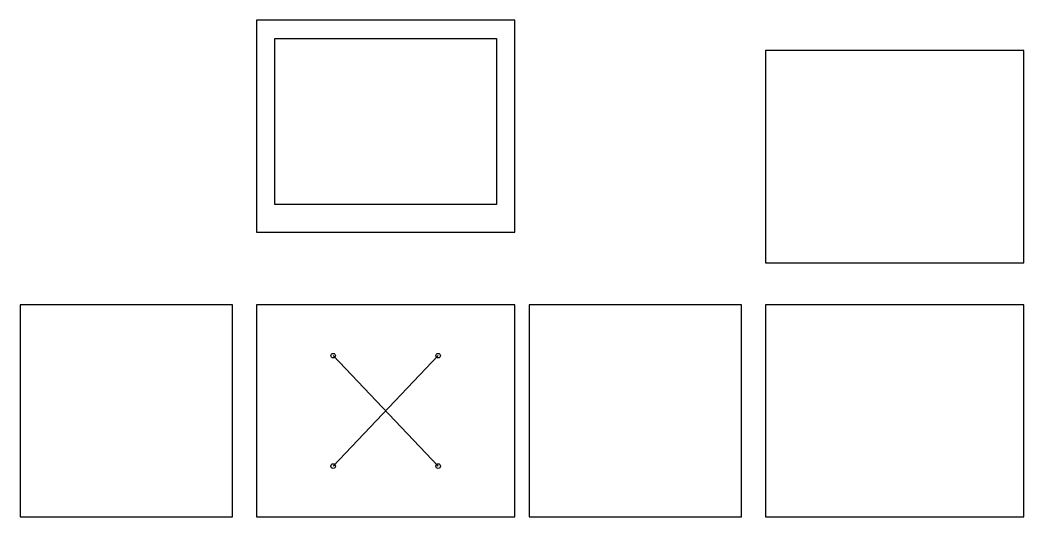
# Model space of a CAD drawing. Header units: millimetres. Extents: x -325 to 1056, y -392 to 292.
import ezdxf

# ---------------------------------------------------------------- set-up
doc = ezdxf.new("R2010")
doc.units = ezdxf.units.MM
doc.layers.get('0').update_dxf_attribs({"linetype": 'CONTINUOUS'})

msp = doc.modelspace()

# ---------------------------------------------------------------- linework, layer by layer
for p, q in [((250, -170), (105.6, -322.1)), ((105.6, -170), (250, -322.1))]:
    msp.add_line(p, q)
for points in [[(355.6, 292.1), (0, 292.1), (0, 0), (355.6, 0)], [(330.2, 38.1), (25.4, 38.1), (25.4, 266.7), (330.2, 266.7)], [(700, -42.1), (1055.6, -42.1), (1055.6, 250), (700, 250)], [(-325, -392.1), (-32.9, -392.1), (-32.9, -100), (-325, -100)], [(355.6, -100), (0, -100), (0, -392.1), (355.6, -392.1)], [(667.1, -100), (375, -100), (375, -392.1), (667.1, -392.1)], [(700, -392.1), (1055.6, -392.1), (1055.6, -100), (700, -100)]]:
    msp.add_lwpolyline(points, close=True)
for centre in [(105.6, -170), (250, -170), (105.6, -322.1), (250, -322.1)]:
    msp.add_circle(centre, 3.17)

doc.saveas('drawing.dxf')
